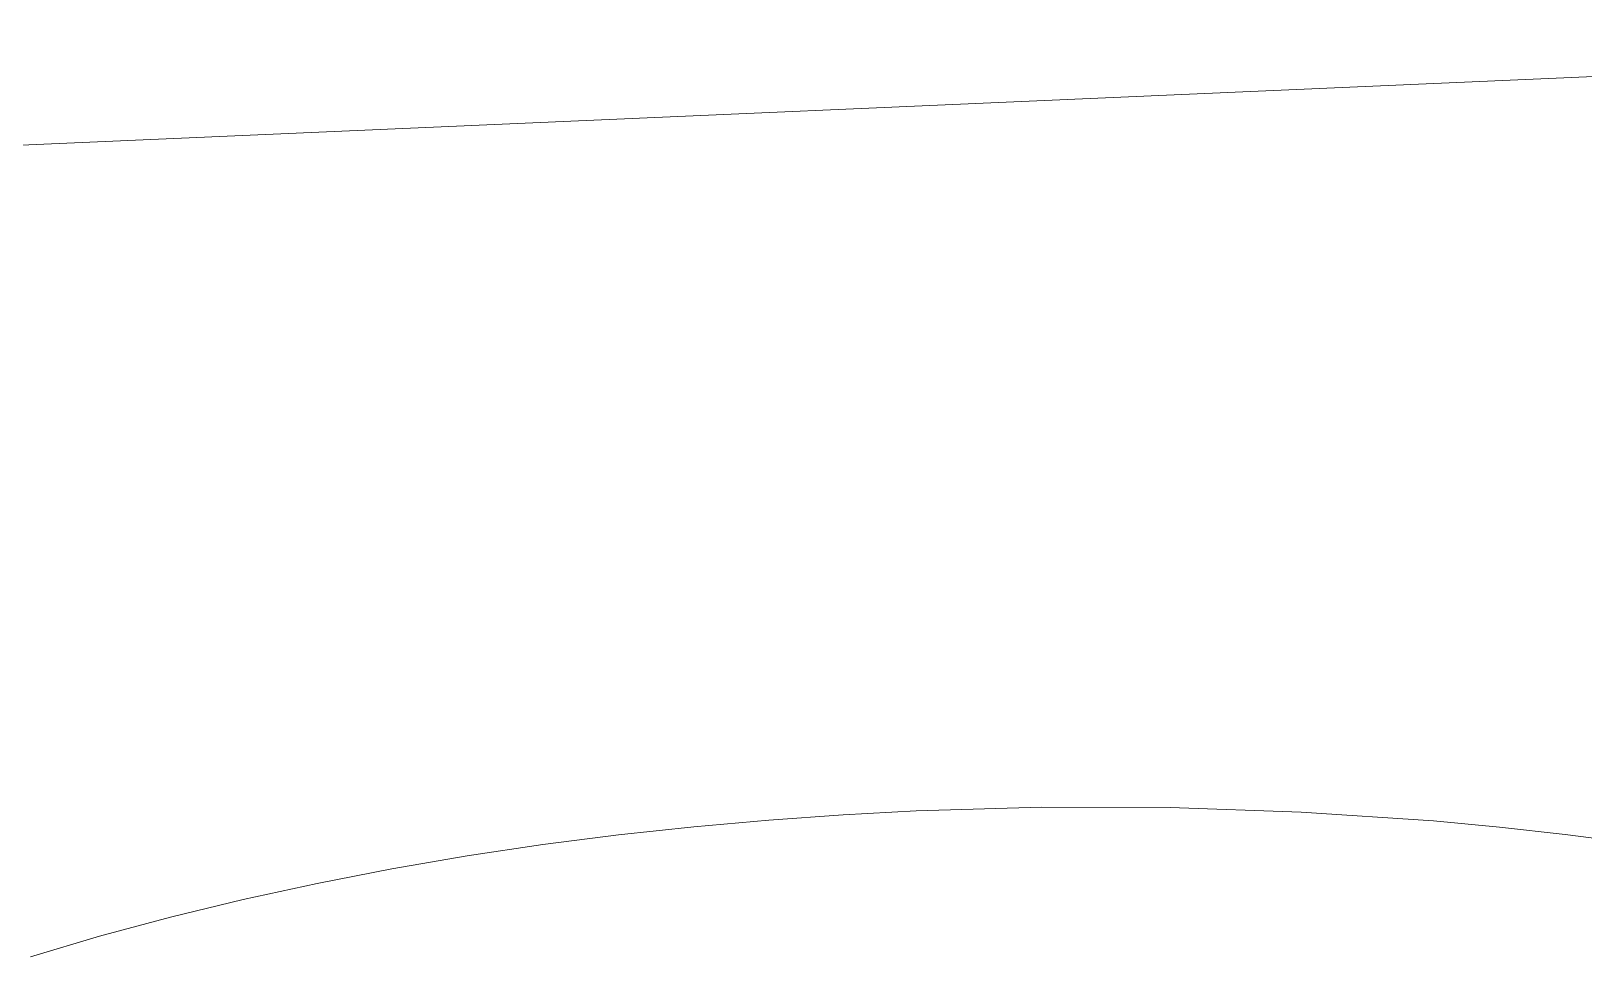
# Model space of a CAD drawing. Header units: inches. Extents: x 214 to 477, y -11 to 187.
# Drawn here: x 438.61 to 440.802, y 95.629 to 96.936 of the extents above; entities that cross this region are included whole.
import ezdxf

# ---------------------------------------------------------------- set-up
doc = ezdxf.new("R2010")
doc.units = ezdxf.units.IN
doc.layers.add('ZANO_R', color=7, linetype='Continuous', lineweight=0)

msp = doc.modelspace()

# ---------------------------------------------------------------- linework, layer by layer
at = {"layer": 'ZANO_R'}
for p, q in [((442.28578, 96.93553), (432.41499, 96.50395)), ((439.85957, 95.83471), (440.0363, 95.83978)), ((440.0363, 95.83978), (440.21786, 95.8394)), ((440.21786, 95.8394), (440.4027, 95.83311)), ((439.5458, 95.81236), (439.65154, 95.82183)), ((439.65154, 95.82183), (439.75623, 95.82925)), ((439.75623, 95.82925), (439.85957, 95.83471)), ((440.4027, 95.83311), (440.58908, 95.82053)), ((440.58908, 95.82053), (440.68224, 95.81179)), ((439.33254, 95.78704), (439.43934, 95.80078)), ((439.43934, 95.80078), (439.5458, 95.81236)), ((440.68224, 95.81179), (440.77503, 95.80138)), ((440.77503, 95.80138), (440.86719, 95.78929)), ((439.22576, 95.77108), (439.33254, 95.78704)), ((439.01396, 95.73244), (439.11943, 95.75289)), ((439.11943, 95.75289), (439.22576, 95.77108)), ((438.90979, 95.70975), (439.01396, 95.73244)), ((438.80736, 95.68484), (438.90979, 95.70975)), ((438.70713, 95.65774), (438.80736, 95.68484)), ((438.60954, 95.62852), (438.70713, 95.65774))]:
    msp.add_line(p, q, dxfattribs=at)

doc.saveas('drawing.dxf')
